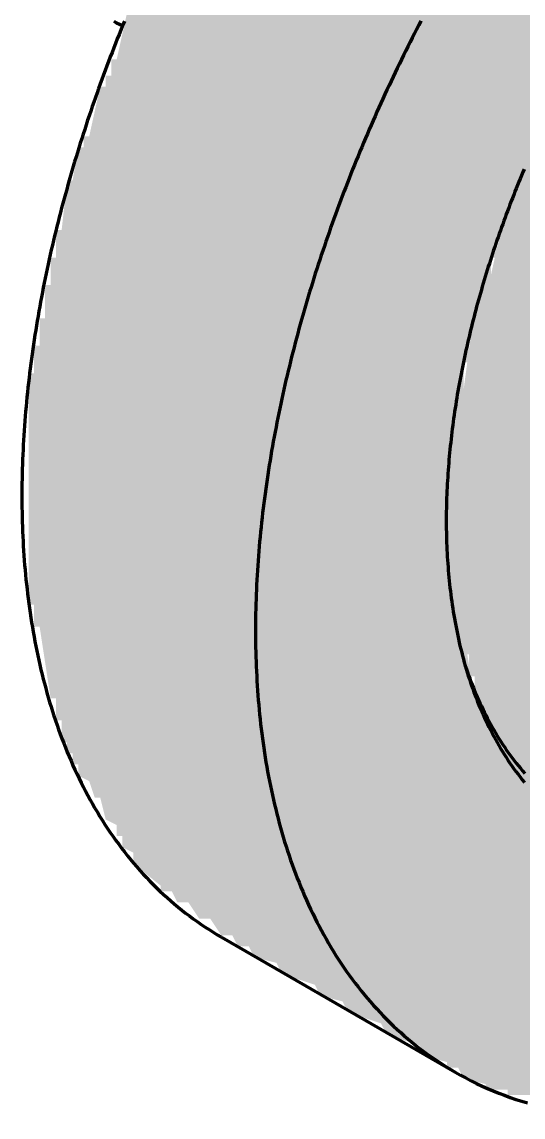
# Model space of a CAD drawing. Header units: millimetres. Extents: x 0 to 420, y 0 to 297.
# Drawn here: x 220.1 to 229.21, y 145.13 to 165.01 of the extents above; entities that cross this region are included whole.
import ezdxf

# ---------------------------------------------------------------- set-up
doc = ezdxf.new("R2010")
doc.units = ezdxf.units.MM
doc.layers.add('01-VISIBLE', color=7, linetype='CONTINUOUS', lineweight=70)
doc.layers.add('13-GRAFICA', color=30, linetype='CONTINUOUS', lineweight=18)

msp = doc.modelspace()

# ---------------------------------------------------------------- hatches: boundary and pattern name
at = {"layer": '13-GRAFICA', "true_color": 0x202020}
h = msp.add_hatch(color=7, dxfattribs=at)
h.dxf.hatch_style = 1
h.paths.add_polyline_path([(229.726, 175.932), (229.926, 175.932), (230.126, 176.232), (230.326, 176.232), (230.426, 176.432), (230.626, 176.432), (230.826, 176.732), (231.026, 176.732), (231.126, 176.932), (231.326, 176.932), (231.526, 177.232), (231.726, 177.232), (231.826, 177.432), (232.026, 177.432), (232.026, 177.532), (232.126, 177.532), (232.226, 177.732), (232.426, 177.732), (232.526, 177.932), (232.826, 177.932), (232.826, 178.032), (233.026, 178.032), (233.026, 178.132), (233.226, 178.132), (233.226, 178.232), (233.526, 178.232), (233.526, 178.332), (233.726, 178.332), (233.726, 178.432), (233.926, 178.432), (233.926, 178.532), (234.126, 178.532), (234.126, 178.632), (234.426, 178.632), (234.426, 178.732), (234.626, 178.732), (234.626, 178.832), (234.826, 178.832), (234.826, 178.932), (235.126, 178.932), (235.126, 179.032), (235.726, 179.132), (235.726, 179.232), (236.526, 179.232), (236.526, 179.332), (237.226, 179.332), (237.226, 179.432), (238.426, 179.532), (238.426, 179.432), (238.926, 179.432), (238.926, 179.332), (239.826, 179.232), (239.826, 179.132), (240.226, 179.132), (240.226, 179.032), (240.726, 179.032), (240.826, 178.832), (241.426, 178.632), (241.526, 178.432), (242.126, 178.232), (242.226, 178.032), (242.626, 177.932), (242.726, 177.732), (243.326, 177.532), (243.426, 177.332), (243.626, 177.332), (243.626, 177.232), (244.026, 177.132), (244.126, 176.932), (244.526, 176.832), (244.626, 176.632), (245.026, 176.532), (245.126, 176.332), (245.326, 176.332), (245.326, 167.932), (245.226, 167.932), (245.226, 168.332), (245.126, 168.332), (245.126, 168.732), (245.026, 168.732), (245.026, 169.132), (244.926, 169.132), (244.826, 169.832), (244.726, 169.832), (244.626, 170.132), (244.426, 170.232), (244.426, 170.432), (244.326, 170.432), (244.326, 170.632), (244.126, 170.732), (244.026, 171.132), (243.926, 171.132), (243.626, 171.532), (243.426, 171.532), (243.226, 171.832), (243.026, 171.832), (242.926, 172.032), (242.726, 172.032), (242.626, 172.232), (240.726, 172.632), (240.726, 172.532), (238.726, 172.332), (238.726, 172.232), (238.526, 172.232), (238.526, 172.132), (238.326, 172.132), (238.326, 172.032), (238.026, 172.032), (238.026, 171.932), (237.826, 171.932), (237.826, 171.832), (237.626, 171.832), (237.626, 171.732), (237.426, 171.732), (237.426, 171.632), (237.126, 171.632), (237.126, 171.532), (236.526, 171.332), (236.326, 171.032), (236.126, 171.032), (236.126, 170.932), (235.826, 170.832), (235.626, 170.532), (235.426, 170.532), (235.426, 170.432), (235.126, 170.332), (234.926, 170.032), (234.726, 170.032), (234.726, 169.932), (232.526, 167.832), (232.526, 167.632), (232.426, 167.632), (232.426, 167.532), (232.226, 167.432), (232.226, 167.232), (231.926, 167.032), (231.926, 166.832), (231.726, 166.732), (231.726, 166.532), (231.626, 166.532), (231.626, 166.432), (231.426, 166.332), (231.426, 166.132), (231.126, 165.932), (231.126, 165.732), (231.026, 165.732), (230.926, 165.432), (230.726, 165.332), (230.726, 165.132), (230.626, 165.132), (230.426, 164.532), (230.226, 164.432), (230.226, 164.232), (230.126, 164.232), (230.126, 164.032), (230.026, 164.032), (230.026, 163.832), (229.926, 163.832), (229.926, 163.632), (229.826, 163.632), (229.826, 163.432), (229.726, 163.432), (229.726, 163.232), (229.626, 163.232), (229.626, 163.032), (229.526, 163.032), (229.526, 162.832), (229.426, 162.832), (229.426, 162.632), (229.326, 162.632), (229.326, 162.432), (229.226, 162.432), (229.026, 161.532), (228.926, 161.532), (228.926, 161.332), (228.826, 161.332), (228.826, 161.032), (228.726, 161.032), (228.726, 160.732), (228.626, 160.732), (228.626, 160.432), (228.526, 160.432), (228.526, 160.132), (228.426, 160.132), (228.426, 159.832), (228.326, 159.832), (228.326, 159.332), (228.226, 159.332), (228.226, 158.832), (228.126, 158.832), (228.126, 158.332), (228.026, 158.332), (228.026, 157.732), (227.926, 157.732), (227.926, 174.072)])
h = msp.add_hatch(color=7, dxfattribs=at)
h.dxf.hatch_style = 1
h.paths.add_polyline_path([(220.426, 154.032), (220.326, 154.032), (220.326, 154.432), (220.226, 154.432), (220.226, 158.632), (220.326, 158.632), (220.326, 159.132), (220.426, 159.132), (220.426, 159.632), (220.526, 159.632), (220.526, 160.232), (220.626, 160.232), (220.626, 160.732), (220.726, 160.732), (220.726, 161.232), (220.826, 161.232), (220.926, 162.132), (221.026, 162.132), (221.126, 162.732), (221.226, 162.732), (221.226, 162.932), (221.326, 162.932), (221.526, 163.832), (221.626, 163.832), (221.626, 164.032), (221.726, 164.032), (221.726, 164.332), (221.826, 164.332), (222.026, 165.232), (222.126, 165.232), (222.126, 165.432), (222.226, 165.432), (222.226, 165.732), (222.326, 165.732), (222.326, 165.932), (222.426, 165.932), (222.426, 166.132), (222.526, 166.132), (222.526, 166.332), (222.626, 166.332), (222.826, 166.932), (223.026, 167.032), (223.026, 167.232), (223.126, 167.232), (223.126, 167.432), (223.226, 167.432), (223.226, 167.632), (223.326, 167.632), (223.326, 167.832), (223.426, 167.832), (223.626, 168.432), (223.826, 168.532), (223.826, 168.732), (223.926, 168.732), (223.926, 168.932), (224.026, 168.932), (224.226, 169.532), (224.326, 169.532), (224.426, 169.832), (224.726, 170.032), (224.726, 170.232), (225.026, 170.432), (225.026, 170.632), (225.126, 170.632), (225.226, 170.932), (225.526, 171.132), (225.526, 171.332), (225.826, 171.532), (225.826, 171.732), (226.026, 171.832), (226.026, 172.032), (226.326, 172.232), (226.326, 172.432), (226.626, 172.632), (226.626, 172.832), (226.726, 172.832), (227.926, 174.072), (227.926, 157.732), (227.926, 154.332), (227.926, 146.032), (227.826, 146.032), (227.826, 146.132), (227.426, 146.232), (227.326, 146.432), (226.726, 146.632), (226.626, 146.832), (226.026, 147.032), (225.926, 147.232), (225.526, 147.332), (225.426, 147.532), (224.826, 147.732), (224.726, 147.932), (224.326, 148.032), (224.226, 148.232), (224.026, 148.232), (223.926, 148.432), (223.726, 148.432), (223.526, 148.732), (223.326, 148.732), (223.126, 149.032), (222.926, 149.032), (222.826, 149.232), (222.626, 149.232), (222.626, 149.332), (222.126, 149.732), (222.126, 149.932), (221.926, 150.032), (221.926, 150.232), (221.826, 150.232), (221.826, 150.432), (221.626, 150.532), (221.526, 150.932), (221.426, 150.932), (221.326, 151.232), (221.126, 151.332), (221.126, 151.532), (221.026, 151.532), (221.026, 151.732), (220.926, 151.732), (220.926, 151.932), (220.826, 151.932), (220.826, 152.332), (220.726, 152.332), (220.726, 152.732), (220.626, 152.732)])
at = {"layer": '13-GRAFICA', "true_color": 0xa5a8ac}
h = msp.add_hatch(color=7, dxfattribs=at)
h.dxf.hatch_style = 1
h.paths.add_polyline_path([(230.726, 150.132), (230.526, 150.132), (230.326, 150.432), (230.126, 150.432), (230.026, 150.632), (229.826, 150.632), (229.626, 150.932), (229.426, 150.932), (229.326, 151.232), (229.126, 151.332), (229.026, 151.732), (228.826, 151.832), (228.726, 152.232), (228.526, 152.332), (228.526, 152.532), (228.426, 152.532), (228.426, 152.732), (228.326, 152.732), (228.326, 153.132), (228.226, 153.132), (228.226, 153.532), (228.126, 153.532), (228.126, 153.932), (228.026, 153.932), (228.026, 154.332), (227.926, 154.332), (227.926, 157.732), (228.026, 157.732), (228.026, 158.332), (228.126, 158.332), (228.326, 159.832), (228.426, 159.832), (228.426, 160.132), (228.526, 160.132), (228.526, 160.432), (228.626, 160.432), (228.826, 161.332), (228.926, 161.332), (228.926, 161.532), (229.026, 161.532), (229.226, 162.432), (229.326, 162.432), (229.326, 162.632), (229.426, 162.632), (229.426, 162.832), (229.526, 162.832), (229.526, 163.032), (229.626, 163.032), (229.626, 163.232), (229.726, 163.232), (229.726, 163.432), (229.826, 163.432), (229.826, 163.632), (229.926, 163.632), (229.926, 163.832), (230.026, 163.832), (230.226, 164.432), (230.426, 164.532), (230.426, 164.732), (230.526, 164.732), (230.726, 165.332), (230.926, 165.432), (230.926, 165.632), (231.126, 165.732), (231.126, 165.932), (231.426, 166.132), (231.426, 166.332), (231.726, 166.532), (231.726, 166.732), (231.926, 166.832), (231.926, 167.032), (232.026, 167.032), (232.026, 167.132), (232.226, 167.232), (232.226, 167.432), (232.526, 167.632), (232.526, 167.832), (232.626, 167.832), (234.726, 170.032), (234.926, 170.032), (235.126, 170.332), (235.326, 170.332), (235.326, 160.832), (235.326, 159.832), (235.326, 150.432), (235.226, 150.432), (235.226, 150.332), (235.026, 150.332), (235.026, 150.232), (234.826, 150.232), (234.826, 150.132), (234.526, 150.132), (234.526, 150.032), (234.226, 150.032), (234.226, 149.932), (233.526, 149.932), (233.526, 149.832), (232.126, 149.732), (232.126, 149.832), (231.626, 149.832), (231.626, 149.932), (231.226, 149.932), (231.226, 150.032), (230.726, 150.032)])
at = {"layer": '13-GRAFICA', "true_color": 0x202020}
h = msp.add_hatch(color=7, dxfattribs=at)
h.dxf.hatch_style = 1
h.paths.add_polyline_path([(245.326, 155.832), (245.226, 155.832), (245.226, 155.632), (245.126, 155.632), (244.926, 155.032), (244.826, 155.032), (244.826, 154.932), (244.626, 154.832), (244.626, 154.632), (244.326, 154.432), (244.326, 154.232), (244.226, 154.232), (244.126, 153.932), (243.826, 153.732), (243.826, 153.532), (243.526, 153.332), (243.526, 153.132), (243.426, 153.132), (243.326, 152.832), (243.026, 152.632), (243.026, 152.432), (242.726, 152.232), (242.726, 152.032), (242.526, 151.932), (242.526, 151.732), (242.426, 151.732), (239.626, 148.832), (239.426, 148.832), (239.226, 148.532), (239.026, 148.532), (238.926, 148.332), (238.726, 148.332), (238.526, 148.032), (238.326, 148.032), (238.226, 147.832), (238.026, 147.832), (237.826, 147.532), (237.626, 147.532), (237.526, 147.332), (237.326, 147.332), (237.326, 147.232), (237.226, 147.232), (237.126, 147.032), (236.926, 147.032), (236.826, 146.832), (236.626, 146.832), (236.626, 146.732), (236.426, 146.732), (236.426, 146.632), (236.226, 146.632), (236.226, 146.532), (235.926, 146.532), (235.926, 146.432), (235.726, 146.432), (235.726, 146.332), (235.526, 146.332), (235.526, 146.232), (235.226, 146.232), (235.226, 146.132), (235.026, 146.132), (235.026, 146.032), (234.826, 146.032), (234.826, 145.932), (234.626, 145.932), (234.626, 145.832), (234.326, 145.832), (234.326, 145.732), (234.126, 145.732), (234.126, 145.632), (233.926, 145.632), (233.926, 145.532), (232.726, 145.432), (232.726, 145.332), (232.026, 145.332), (232.026, 145.232), (231.326, 145.232), (231.326, 145.132), (230.726, 145.132), (230.726, 145.232), (230.326, 145.232), (230.326, 145.332), (229.826, 145.332), (229.826, 145.432), (229.426, 145.432), (229.426, 145.532), (228.926, 145.532), (228.926, 145.632), (228.526, 145.632), (228.526, 145.732), (228.126, 145.832), (228.026, 146.032), (227.926, 146.032), (227.926, 154.332), (228.026, 154.332), (228.026, 153.932), (228.126, 153.932), (228.326, 152.732), (228.426, 152.732), (228.526, 152.332), (228.726, 152.232), (228.826, 151.832), (229.026, 151.732), (229.126, 151.332), (229.326, 151.232), (229.426, 150.932), (229.626, 150.932), (229.826, 150.632), (230.026, 150.632), (230.126, 150.432), (230.326, 150.432), (230.326, 150.332), (230.426, 150.332), (230.526, 150.132), (230.726, 150.132), (230.726, 150.032), (231.226, 150.032), (231.226, 149.932), (232.126, 149.832), (232.126, 149.732), (234.226, 149.932), (234.226, 150.032), (234.826, 150.132), (234.826, 150.232), (235.026, 150.232), (235.026, 150.332), (235.226, 150.332), (235.226, 150.432), (235.426, 150.432), (235.426, 150.532), (235.726, 150.532), (235.726, 150.632), (235.926, 150.632), (235.926, 150.732), (236.126, 150.732), (236.126, 150.832), (236.426, 150.832), (236.526, 151.032), (236.726, 151.032), (236.826, 151.232), (237.026, 151.232), (237.226, 151.532), (237.426, 151.532), (237.526, 151.732), (237.726, 151.732), (237.926, 152.032), (238.126, 152.032), (238.226, 152.232), (238.426, 152.232), (238.426, 152.332), (240.826, 154.632), (240.826, 154.832), (241.026, 154.932), (241.026, 155.132), (241.326, 155.332), (241.326, 155.532), (241.626, 155.732), (241.626, 155.932), (241.826, 156.032), (241.826, 156.232), (241.926, 156.232), (241.926, 156.332), (242.126, 156.432), (242.126, 156.632), (242.426, 156.832), (242.426, 157.032), (242.526, 157.032), (242.526, 157.232), (242.626, 157.232), (242.626, 157.432), (242.726, 157.432), (242.926, 158.032), (243.126, 158.132), (243.126, 158.332), (243.226, 158.332), (243.226, 158.532), (243.326, 158.532), (243.326, 158.732), (243.426, 158.732), (243.426, 158.932), (243.526, 158.932), (243.526, 159.132), (243.626, 159.132), (243.626, 159.332), (243.726, 159.332), (243.726, 159.532), (243.826, 159.532), (243.826, 159.732), (243.926, 159.732), (243.926, 160.032), (244.026, 160.032), (244.026, 160.232), (244.126, 160.232), (244.326, 161.132), (244.426, 161.132), (244.426, 161.332), (244.526, 161.332), (244.526, 161.632), (244.626, 161.632), (244.626, 161.932), (244.726, 161.932), (244.726, 162.232), (244.826, 162.232), (244.826, 162.532), (244.926, 162.532), (244.926, 163.132), (245.026, 163.132), (245.026, 163.632), (245.126, 163.632), (245.126, 164.132), (245.226, 164.132), (245.226, 164.732), (245.326, 164.732), (245.326, 156.032)])

# ---------------------------------------------------------------- linework, layer by layer
at = {"layer": '01-VISIBLE'}
msp.add_line((223.728, 148.398), (227.971, 145.949), dxfattribs=at)
for points in [[(221.967, 165.025), (221.934, 164.944), (221.901, 164.863), (221.869, 164.782), (221.836, 164.701), (221.804, 164.62), (221.772, 164.539), (221.741, 164.457), (221.71, 164.376), (221.679, 164.294), (221.648, 164.212), (221.617, 164.131), (221.587, 164.049), (221.557, 163.967), (221.527, 163.885), (221.498, 163.802), (221.468, 163.72), (221.439, 163.638), (221.411, 163.555), (221.382, 163.473), (221.354, 163.39), (221.326, 163.307), (221.298, 163.224), (221.271, 163.141), (221.244, 163.058), (221.217, 162.975), (221.191, 162.892), (221.164, 162.809), (221.138, 162.726), (221.112, 162.642), (221.087, 162.559), (221.062, 162.475), (221.037, 162.391), (221.012, 162.307), (220.988, 162.224), (220.964, 162.14), (220.94, 162.056), (220.917, 161.971), (220.893, 161.887), (220.87, 161.803), (220.848, 161.719), (220.825, 161.634), (220.803, 161.55), (220.782, 161.465), (220.76, 161.38), (220.739, 161.296), (220.718, 161.211), (220.698, 161.126), (220.678, 161.041), (220.658, 160.956), (220.638, 160.871), (220.619, 160.786), (220.6, 160.701), (220.581, 160.615), (220.563, 160.53), (220.545, 160.444), (220.527, 160.359), (220.51, 160.273), (220.493, 160.188), (220.476, 160.102), (220.459, 160.016), (220.443, 159.93), (220.428, 159.844), (220.412, 159.758), (220.397, 159.672), (220.383, 159.586), (220.368, 159.5), (220.354, 159.414), (220.341, 159.328), (220.327, 159.241), (220.314, 159.155), (220.302, 159.069), (220.289, 158.982), (220.278, 158.896), (220.266, 158.809), (220.255, 158.722), (220.244, 158.636), (220.234, 158.549), (220.224, 158.462), (220.214, 158.375), (220.205, 158.289), (220.196, 158.202), (220.187, 158.115), (220.179, 158.028), (220.171, 157.941), (220.164, 157.854), (220.157, 157.767), (220.151, 157.68), (220.145, 157.593), (220.139, 157.505), (220.134, 157.418), (220.129, 157.331), (220.124, 157.244), (220.12, 157.157), (220.117, 157.069), (220.114, 156.982), (220.111, 156.895), (220.109, 156.807), (220.107, 156.72), (220.105, 156.633), (220.104, 156.546), (220.104, 156.458), (220.104, 156.371), (220.104, 156.284), (220.105, 156.196), (220.107, 156.109), (220.108, 156.022), (220.111, 155.934), (220.114, 155.847), (220.117, 155.76), (220.121, 155.672), (220.125, 155.585), (220.13, 155.498), (220.135, 155.411), (220.141, 155.324), (220.147, 155.237), (220.154, 155.15), (220.162, 155.063), (220.17, 154.976), (220.178, 154.889), (220.187, 154.802), (220.197, 154.715), (220.207, 154.628), (220.218, 154.542), (220.229, 154.455), (220.241, 154.368), (220.253, 154.282), (220.266, 154.196), (220.28, 154.109), (220.294, 154.023), (220.309, 153.937), (220.324, 153.851), (220.34, 153.765), (220.357, 153.68), (220.374, 153.594), (220.392, 153.509), (220.411, 153.423), (220.43, 153.338), (220.45, 153.253), (220.47, 153.168), (220.492, 153.083), (220.514, 152.999), (220.536, 152.915), (220.559, 152.83), (220.583, 152.746), (220.608, 152.663), (220.634, 152.579), (220.66, 152.496), (220.686, 152.413), (220.714, 152.33), (220.742, 152.247), (220.771, 152.165), (220.801, 152.083), (220.832, 152.001), (220.863, 151.919), (220.895, 151.838), (220.928, 151.757), (220.962, 151.677), (220.996, 151.596), (221.032, 151.516), (221.068, 151.437), (221.105, 151.358), (221.142, 151.279), (221.181, 151.201), (221.22, 151.123), (221.26, 151.045), (221.301, 150.968), (221.343, 150.892), (221.386, 150.815), (221.43, 150.74), (221.474, 150.665), (221.52, 150.59), (221.566, 150.516), (221.613, 150.442), (221.661, 150.369), (221.71, 150.297), (221.759, 150.225), (221.81, 150.154), (221.862, 150.083), (221.914, 150.014), (221.967, 149.944), (222.021, 149.876), (222.077, 149.808), (222.133, 149.741), (222.189, 149.675), (222.247, 149.609), (222.306, 149.544), (222.365, 149.481), (222.426, 149.417), (222.487, 149.355), (222.549, 149.294), (222.612, 149.233), (222.676, 149.174), (222.74, 149.115), (222.806, 149.057), (222.872, 149), (222.939, 148.944), (223.007, 148.89), (223.076, 148.836), (223.145, 148.783), (223.216, 148.731), (223.287, 148.68), (223.358, 148.63), (223.431, 148.582), (223.504, 148.534), (223.578, 148.488), (223.653, 148.442), (223.728, 148.398)], [(221.772, 165.023), (221.825, 164.996), (221.879, 164.97), (221.933, 164.943)], [(227.352, 165.029), (227.312, 164.952), (227.271, 164.874), (227.232, 164.797), (227.192, 164.719), (227.153, 164.641), (227.113, 164.563), (227.074, 164.485), (227.036, 164.406), (226.997, 164.328), (226.959, 164.249), (226.921, 164.171), (226.883, 164.092), (226.846, 164.013), (226.808, 163.934), (226.771, 163.855), (226.734, 163.776), (226.698, 163.697), (226.661, 163.617), (226.625, 163.538), (226.589, 163.458), (226.553, 163.379), (226.518, 163.299), (226.483, 163.219), (226.448, 163.139), (226.413, 163.059), (226.379, 162.978), (226.344, 162.898), (226.31, 162.818), (226.276, 162.737), (226.243, 162.657), (226.21, 162.576), (226.177, 162.495), (226.144, 162.414), (226.111, 162.333), (226.079, 162.252), (226.047, 162.171), (226.015, 162.089), (225.984, 162.008), (225.952, 161.926), (225.921, 161.845), (225.89, 161.763), (225.86, 161.681), (225.83, 161.599), (225.8, 161.517), (225.77, 161.435), (225.74, 161.353), (225.711, 161.271), (225.682, 161.188), (225.653, 161.106), (225.625, 161.023), (225.597, 160.94), (225.569, 160.858), (225.541, 160.775), (225.514, 160.692), (225.487, 160.609), (225.46, 160.526), (225.433, 160.443), (225.407, 160.359), (225.381, 160.276), (225.355, 160.193), (225.33, 160.109), (225.304, 160.025), (225.279, 159.942), (225.255, 159.858), (225.23, 159.774), (225.206, 159.69), (225.183, 159.606), (225.159, 159.522), (225.136, 159.438), (225.113, 159.354), (225.09, 159.269), (225.068, 159.185), (225.046, 159.1), (225.024, 159.016), (225.003, 158.931), (224.982, 158.846), (224.961, 158.761), (224.94, 158.677), (224.92, 158.592), (224.9, 158.507), (224.881, 158.421), (224.861, 158.336), (224.842, 158.251), (224.824, 158.166), (224.805, 158.08), (224.787, 157.995), (224.77, 157.909), (224.752, 157.824), (224.735, 157.738), (224.719, 157.652), (224.702, 157.567), (224.686, 157.481), (224.67, 157.395), (224.655, 157.309), (224.64, 157.223), (224.625, 157.137), (224.611, 157.051), (224.597, 156.964), (224.583, 156.878), (224.57, 156.792), (224.557, 156.706), (224.544, 156.619), (224.532, 156.533), (224.52, 156.446), (224.509, 156.36), (224.497, 156.273), (224.487, 156.186), (224.476, 156.1), (224.466, 156.013), (224.457, 155.926), (224.447, 155.839), (224.438, 155.752), (224.43, 155.665), (224.422, 155.578), (224.414, 155.491), (224.407, 155.404), (224.4, 155.317), (224.393, 155.23), (224.387, 155.143), (224.382, 155.056), (224.376, 154.969), (224.371, 154.882), (224.367, 154.794), (224.363, 154.707), (224.359, 154.62), (224.356, 154.533), (224.353, 154.445), (224.351, 154.358), (224.349, 154.271), (224.348, 154.183), (224.347, 154.096), (224.346, 154.009), (224.346, 153.921), (224.347, 153.834), (224.348, 153.747), (224.349, 153.659), (224.351, 153.572), (224.353, 153.485), (224.356, 153.397), (224.359, 153.31), (224.363, 153.223), (224.368, 153.136), (224.372, 153.049), (224.378, 152.961), (224.384, 152.874), (224.39, 152.787), (224.397, 152.7), (224.404, 152.613), (224.412, 152.526), (224.421, 152.439), (224.43, 152.352), (224.439, 152.266), (224.449, 152.179), (224.46, 152.092), (224.471, 152.005), (224.483, 151.919), (224.496, 151.833), (224.509, 151.746), (224.522, 151.66), (224.537, 151.574), (224.551, 151.488), (224.567, 151.402), (224.583, 151.316), (224.6, 151.23), (224.617, 151.145), (224.635, 151.059), (224.653, 150.974), (224.673, 150.889), (224.693, 150.804), (224.713, 150.719), (224.734, 150.634), (224.756, 150.549), (224.779, 150.465), (224.802, 150.381), (224.826, 150.297), (224.851, 150.213), (224.876, 150.13), (224.902, 150.046), (224.929, 149.963), (224.957, 149.88), (224.985, 149.798), (225.014, 149.715), (225.044, 149.633), (225.074, 149.551), (225.106, 149.47), (225.138, 149.389), (225.171, 149.308), (225.204, 149.227), (225.239, 149.147), (225.274, 149.067), (225.31, 148.987), (225.347, 148.908), (225.385, 148.83), (225.423, 148.751), (225.463, 148.673), (225.503, 148.596), (225.544, 148.519), (225.586, 148.442), (225.629, 148.366), (225.672, 148.29), (225.717, 148.215), (225.762, 148.14), (225.808, 148.066), (225.856, 147.993), (225.904, 147.92), (225.952, 147.847), (226.002, 147.776), (226.053, 147.704), (226.104, 147.634), (226.157, 147.564), (226.21, 147.495), (226.264, 147.426), (226.319, 147.359), (226.375, 147.292), (226.432, 147.225), (226.49, 147.16), (226.548, 147.095), (226.608, 147.031), (226.668, 146.968), (226.729, 146.906), (226.791, 146.844), (226.854, 146.784), (226.918, 146.724), (226.983, 146.665), (227.048, 146.608), (227.115, 146.551), (227.182, 146.495), (227.25, 146.44), (227.318, 146.386), (227.388, 146.333), (227.458, 146.281), (227.529, 146.231), (227.601, 146.181), (227.674, 146.132), (227.747, 146.085), (227.821, 146.038), (227.895, 145.993), (227.971, 145.949)], [(229.225, 162.338), (229.201, 162.28), (229.177, 162.222), (229.153, 162.164), (229.129, 162.105), (229.105, 162.047), (229.082, 161.989), (229.059, 161.93), (229.036, 161.872), (229.013, 161.813), (228.99, 161.755), (228.967, 161.696), (228.945, 161.637), (228.923, 161.578), (228.901, 161.52), (228.879, 161.461), (228.858, 161.402), (228.836, 161.342), (228.815, 161.283), (228.794, 161.224), (228.773, 161.165), (228.752, 161.105), (228.732, 161.046), (228.711, 160.986), (228.691, 160.927), (228.671, 160.867), (228.652, 160.807), (228.632, 160.748), (228.613, 160.688), (228.594, 160.628), (228.575, 160.568), (228.556, 160.508), (228.537, 160.448), (228.519, 160.388), (228.501, 160.327), (228.483, 160.267), (228.465, 160.207), (228.448, 160.146), (228.43, 160.086), (228.413, 160.026), (228.396, 159.965), (228.38, 159.904), (228.363, 159.844), (228.347, 159.783), (228.331, 159.722), (228.315, 159.661), (228.299, 159.6), (228.284, 159.539), (228.269, 159.478), (228.254, 159.417), (228.239, 159.356), (228.224, 159.295), (228.21, 159.234), (228.196, 159.173), (228.182, 159.111), (228.168, 159.05), (228.155, 158.988), (228.142, 158.927), (228.129, 158.865), (228.116, 158.804), (228.103, 158.742), (228.091, 158.681), (228.079, 158.619), (228.067, 158.557), (228.056, 158.495), (228.044, 158.433), (228.033, 158.372), (228.023, 158.31), (228.012, 158.248), (228.002, 158.186), (227.992, 158.124), (227.982, 158.061), (227.972, 157.999), (227.963, 157.937), (227.954, 157.875), (227.945, 157.813), (227.936, 157.75), (227.928, 157.688), (227.92, 157.626), (227.912, 157.563), (227.905, 157.501), (227.898, 157.438), (227.891, 157.376), (227.884, 157.313), (227.877, 157.251), (227.871, 157.188), (227.866, 157.126), (227.86, 157.063), (227.855, 157), (227.85, 156.938), (227.845, 156.875), (227.841, 156.812), (227.837, 156.749), (227.833, 156.687), (227.829, 156.624), (227.826, 156.561), (227.823, 156.498), (227.821, 156.435), (227.818, 156.373), (227.816, 156.31), (227.815, 156.247), (227.813, 156.184), (227.812, 156.121), (227.812, 156.058), (227.811, 155.995), (227.811, 155.933), (227.812, 155.87), (227.812, 155.807), (227.813, 155.744), (227.815, 155.681), (227.816, 155.618), (227.818, 155.555), (227.821, 155.493), (227.823, 155.43), (227.826, 155.367), (227.83, 155.304), (227.834, 155.241), (227.838, 155.179), (227.843, 155.116), (227.848, 155.053), (227.853, 154.991), (227.859, 154.928), (227.865, 154.865), (227.871, 154.803), (227.878, 154.74), (227.885, 154.678), (227.893, 154.615), (227.901, 154.553), (227.91, 154.491), (227.919, 154.429), (227.928, 154.366), (227.938, 154.304), (227.948, 154.242), (227.959, 154.18), (227.97, 154.118), (227.982, 154.057), (227.994, 153.995), (228.006, 153.933), (228.019, 153.872), (228.032, 153.81), (228.046, 153.749), (228.06, 153.688), (228.075, 153.627), (228.091, 153.566), (228.106, 153.505), (228.123, 153.444), (228.139, 153.383), (228.157, 153.323), (228.174, 153.263), (228.193, 153.202), (228.211, 153.142), (228.231, 153.083), (228.251, 153.023), (228.271, 152.963), (228.292, 152.904), (228.313, 152.845), (228.335, 152.786), (228.358, 152.727), (228.381, 152.669), (228.405, 152.611), (228.429, 152.553), (228.454, 152.495), (228.479, 152.437), (228.505, 152.38), (228.532, 152.323), (228.559, 152.266), (228.587, 152.21), (228.615, 152.154), (228.644, 152.098), (228.674, 152.043), (228.704, 151.987), (228.735, 151.933), (228.766, 151.878), (228.798, 151.824), (228.831, 151.77), (228.864, 151.717), (228.898, 151.664), (228.932, 151.611), (228.968, 151.559), (229.003, 151.508), (229.04, 151.456), (229.077, 151.406), (229.115, 151.355), (229.153, 151.305), (229.192, 151.256), (229.232, 151.207)], [(228.157, 153.321), (228.176, 153.263), (228.196, 153.206), (228.216, 153.149), (228.237, 153.092), (228.259, 153.035), (228.28, 152.978), (228.303, 152.922), (228.326, 152.866), (228.349, 152.81), (228.373, 152.754), (228.397, 152.699), (228.422, 152.643), (228.448, 152.588), (228.474, 152.534), (228.501, 152.479), (228.528, 152.425), (228.556, 152.371), (228.584, 152.318), (228.613, 152.264), (228.643, 152.211), (228.673, 152.159), (228.704, 152.107), (228.735, 152.055), (228.767, 152.003), (228.8, 151.952), (228.833, 151.901), (228.867, 151.851), (228.901, 151.801), (228.936, 151.751), (228.971, 151.702), (229.007, 151.653), (229.044, 151.605), (229.082, 151.557), (229.12, 151.51), (229.158, 151.463), (229.197, 151.417), (229.237, 151.371)], [(227.971, 145.949), (228.067, 145.894), (228.164, 145.842), (228.262, 145.791), (228.361, 145.743), (228.461, 145.696), (228.562, 145.651), (228.663, 145.608), (228.766, 145.566), (228.869, 145.527), (228.973, 145.49), (229.077, 145.454), (229.182, 145.421), (229.288, 145.389)]]:
    msp.add_lwpolyline(points, dxfattribs=at)

doc.saveas('drawing.dxf')
